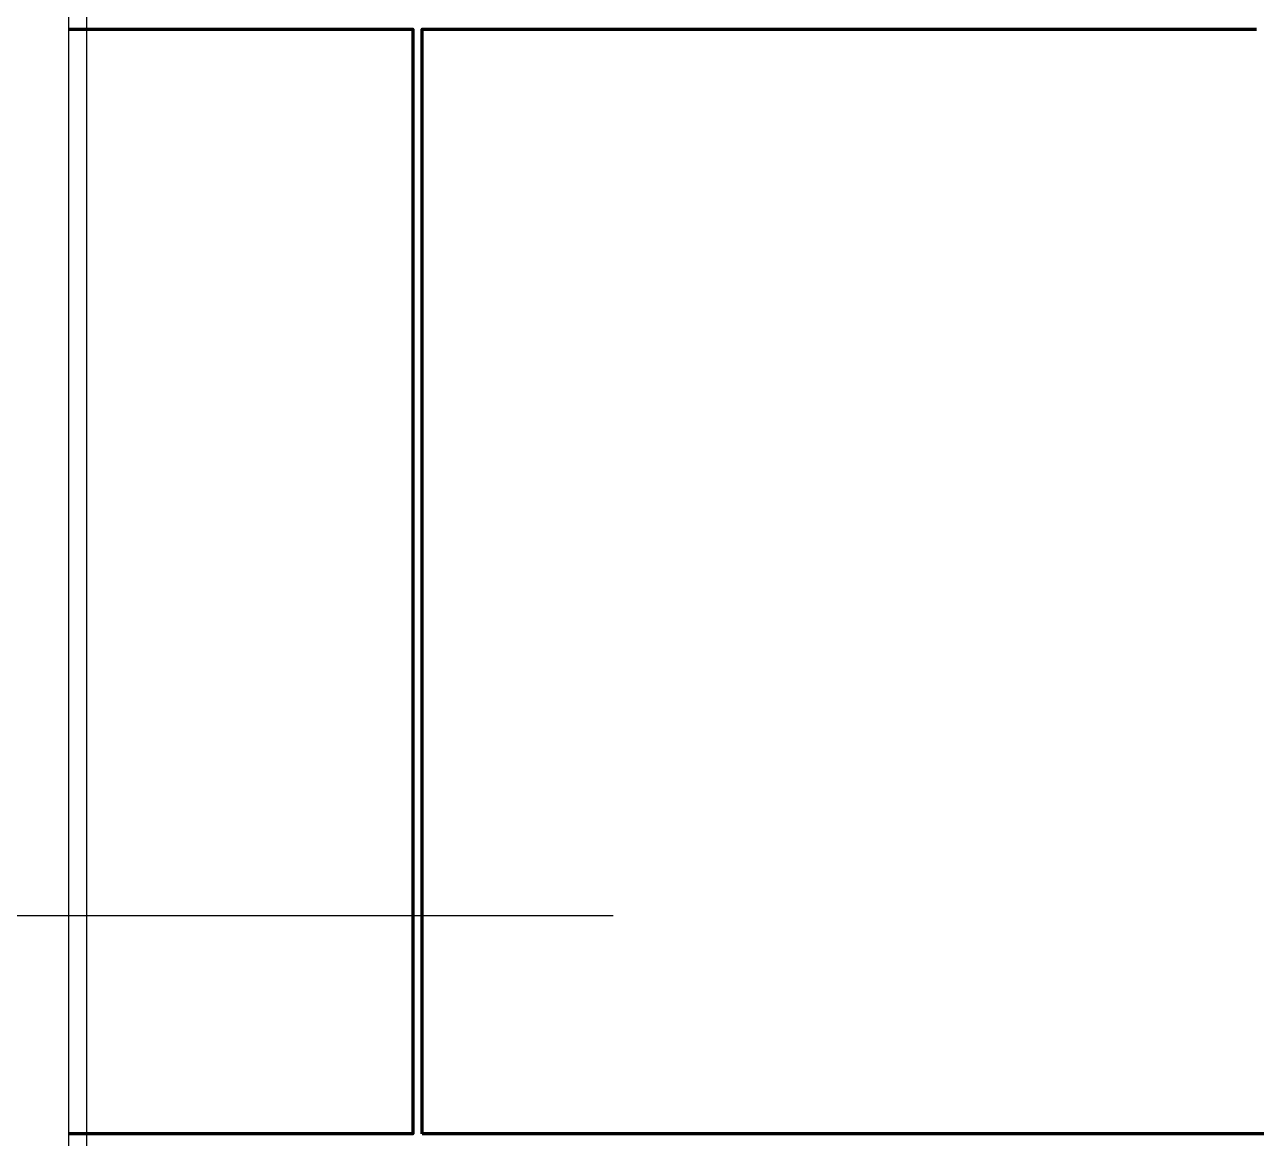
# Model space of a CAD drawing. Header units: millimetres. Extents: x 1825 to 3949, y 402 to 2672.
# Drawn here: x 2615.8 to 2682.7, y 1285.5 to 1346 of the extents above; entities that cross this region are included whole.
import ezdxf

# ---------------------------------------------------------------- set-up
doc = ezdxf.new("R2010")
doc.units = ezdxf.units.MM
doc.header["$MEASUREMENT"] = 0
doc.linetypes.add('ACAD_ISO04W100', pattern=[30, 24, -3, 0, -3])
doc.layers.add('A-DETL-MCUT', color=4, linetype='Continuous', lineweight=25)
doc.layers.add('A-WALL-PATT', color=5, linetype='Continuous', lineweight=18)
doc.layers.add('linee sezione', color=3, linetype='ACAD_ISO04W100')

msp = doc.modelspace()

# ---------------------------------------------------------------- linework, layer by layer
msp.add_line((2582.79, 1297.578), (2647.79, 1297.578))
at = {"layer": 'A-DETL-MCUT'}
msp.add_lwpolyline([(2619.196, 1357.003), (2618.196, 1357.003), (2618.196, 1227.304), (2619.196, 1227.304)], close=True, dxfattribs=at)
at = {"layer": 'A-WALL-PATT', "lineweight": 100}
for points in [[(2618.196, 1345.713), (2636.905, 1345.713), (2636.905, 1285.713), (2618.196, 1285.713)], [(2637.405, 1285.713), (2637.405, 1345.713), (2682.718, 1345.713)], [(2690.273, 1285.713), (2637.405, 1285.713)]]:
    msp.add_lwpolyline(points, dxfattribs=at)
at = {"layer": 'linee sezione', "ltscale": 0.3}
msp.add_lwpolyline([(2618.196, 1561.853), (2618.196, 1192.753)], dxfattribs=at)

doc.saveas('drawing.dxf')
